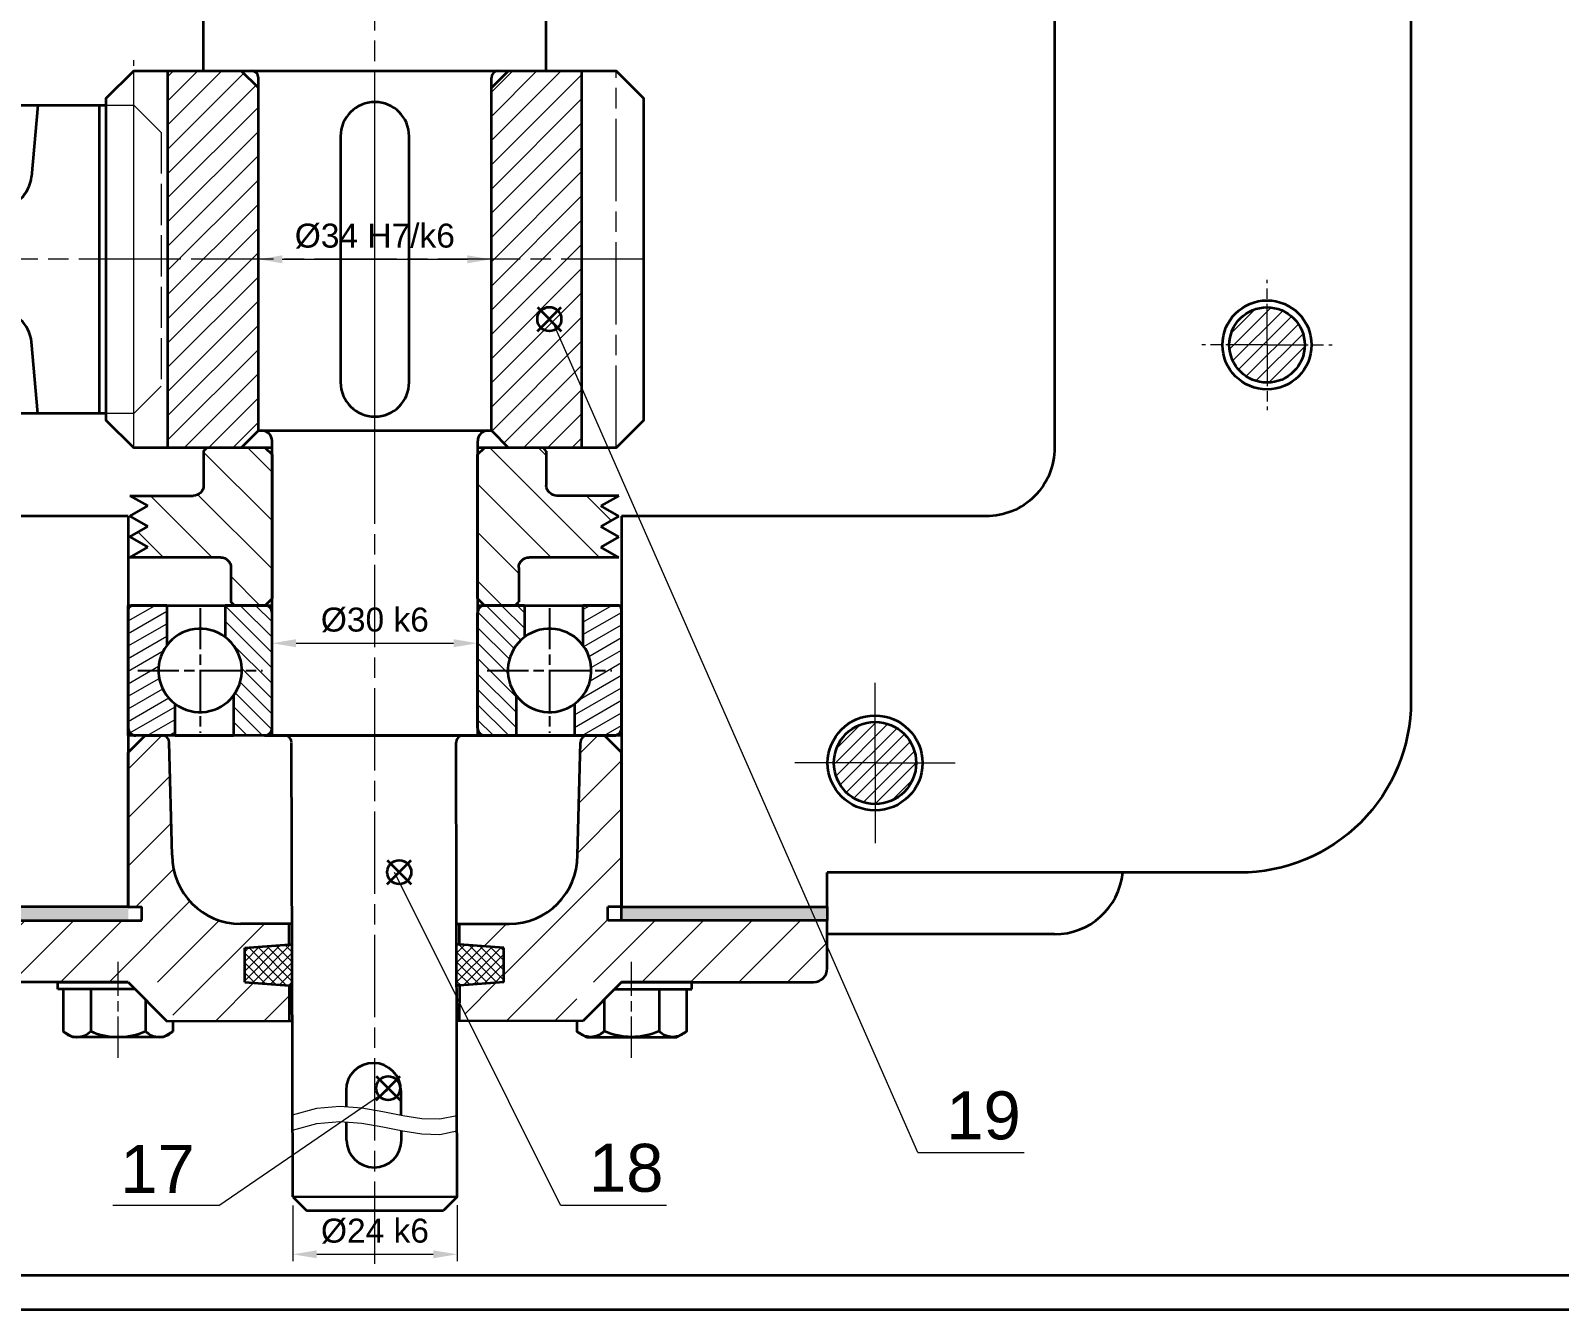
# Model space of a CAD drawing. Header units: millimetres. Extents: x 4028 to 8898, y 4975 to 5816.
# Drawn here: x 5820.7 to 6043.8, y 4974.9 to 5161.6 of the extents above; entities that cross this region are included whole.
import ezdxf

# ---------------------------------------------------------------- set-up
doc = ezdxf.new("R2010")
doc.units = ezdxf.units.MM
for name, pattern in [('AM_ISO02W050', [7.5, 6, -1.5]), ('AM_ISO08W050', [18, 12, -1.5, 3, -1.5]), ('AM_ISO08W050x2', [9, 6, -0.75, 1.5, -0.75])]:
    doc.linetypes.add(name, pattern=pattern)
doc.layers.get('0').update_dxf_attribs({"lineweight": 35})
for name, color, linetype, lineweight in [('AM_0', 7, 'Continuous', 35), ('AM_0N', 7, 'Continuous', 35), ('AM_12', 7, 'Continuous', 35), ('AM_3', 6, 'AM_ISO02W050', 13), ('AM_4', 3, 'Continuous', 13), ('AM_5', 3, 'Continuous', 13), ('AM_7', 4, 'AM_ISO08W050', 13), ('AM_7N', 4, 'AM_ISO08W050', 25), ('AM_8', 1, 'Continuous', 13), ('Dim', 2, 'Continuous', 9)]:
    doc.layers.add(name, color=color, linetype=linetype, lineweight=lineweight)
doc.styles.get("Standard").update_dxf_attribs({"font": 'arial.ttf'})
doc.dimstyles.new('AM_ISO$0', dxfattribs={"dimtxt": 3.5, "dimasz": 3.5, "dimexe": 1, "dimexo": 1.25, "dimgap": 1.5, "dimtad": 1, "dimtoh": 1, "dimdsep": 46, "dimtxsty": 'Standard', "dimcen": 0, "dimclrd": 256, "dimclre": 256, "dimclrt": 2, "dimadec": 0, "dimazin": 2, "dimtp": 0.1, "dimtm": 0.1, "dimtfac": 0.71, "dimtmove": 1, "dimatfit": 3, "dimfxl": 1, "dimlwd": -1, "dimlwe": -1, "dimarcsym": 2})
pattern_1 = [(45, (3886.0873, 2792.5584), (-0.70710678, 0.70710678), []), (135, (3886.0873, 2792.5584), (-0.70710678, -0.70710678), [])]
pattern_2 = [(225, (-3886.0873, -2885.365), (3.535534, -3.535534), [])]
pattern_3 = [(45, (0, 0), (-3.535534, 3.535534), [])]
pattern_4 = [(45, (0, 0), (-1.767767, 1.767767), [])]
pattern_5 = [(135, (0, 0), (-1.9091883, -1.9091883), [])]

# ---------------------------------------------------------------- blocks, each defined once
blk = doc.blocks.new('ol11')
at = {"layer": 'AM_8'}
h = blk.add_hatch(dxfattribs=at)
h.set_pattern_fill('ANSI31', color=256, scale=0.5, angle=-15, style=0)
h.set_pattern_definition([(120, (0, 0), (-1.374815, -0.79375), [])])
h.paths.add_polyline_path([(-90.12, -60.91, 0.414214), (-91.22, -59.81), (-108.52, -59.81, 0.414214), (-109.12, -60.41), (-109.12, -65.44), (-103.28, -65.44, -0.414214), (-94.75, -66.66), (-90.12, -66.66)])
h.paths.add_polyline_path([(-90.12, -124.97), (-94.75, -124.97, -0.414214), (-103.28, -126.18), (-109.12, -126.18), (-109.12, -131.21, 0.414214), (-108.52, -131.81), (-91.22, -131.81, 0.414214), (-90.12, -130.71)])
h = blk.add_hatch(dxfattribs=at)
h.set_pattern_fill('ANSI31', color=256, scale=0.5, angle=90, style=0)
h.set_pattern_definition([(225, (0, 0), (1.122532, -1.122532), [])])
h.paths.add_polyline_path([(-90.12, -111.91, 0.414214), (-91.22, -110.81), (-108.02, -110.81, 0.414214), (-109.12, -111.91), (-109.12, -117.66), (-104.49, -117.66, -0.414214), (-95.97, -116.44), (-90.12, -116.44)])
h.paths.add_polyline_path([(-90.12, -75.18), (-95.97, -75.18, -0.414214), (-104.49, -73.97), (-109.12, -73.97), (-109.12, -79.71, 0.414214), (-108.02, -80.81), (-91.22, -80.81, 0.414214), (-90.12, -79.71)])
at = {"layer": 'AM_0N'}
for p, q in [((-91.22, -59.81), (-108.52, -59.81)), ((-109.12, -60.41), (-109.12, -65.44)), ((-90.12, -66.66), (-90.12, -60.91)), ((-109.12, -65.44), (-103.28, -65.44)), ((-109.12, -73.97), (-109.12, -65.44)), ((-94.75, -66.66), (-90.12, -66.66)), ((-90.12, -75.18), (-90.12, -66.66)), ((-109.12, -73.97), (-109.12, -79.71)), ((-109.12, -73.97), (-104.49, -73.97)), ((-95.97, -75.18), (-90.12, -75.18)), ((-90.12, -79.71), (-90.12, -75.18)), ((-109.12, -80.81), (-109.12, -79.71)), ((-90.12, -80.81), (-90.12, -79.71)), ((-91.22, -80.81), (-108.02, -80.81)), ((-109.12, -111.91), (-109.12, -110.81)), ((-91.22, -110.81), (-108.02, -110.81)), ((-90.12, -111.91), (-90.12, -110.81)), ((-109.12, -111.91), (-109.12, -117.66)), ((-90.12, -111.91), (-90.12, -116.44)), ((-109.12, -117.66), (-104.49, -117.66)), ((-109.12, -126.18), (-109.12, -117.66)), ((-95.97, -116.44), (-90.12, -116.44)), ((-90.12, -124.97), (-90.12, -116.44)), ((-109.12, -126.18), (-109.12, -131.21)), ((-109.12, -126.18), (-103.28, -126.18)), ((-90.12, -124.97), (-94.75, -124.97)), ((-90.12, -124.97), (-90.12, -130.71)), ((-108.52, -131.81), (-91.22, -131.81))]:
    blk.add_line(p, q, dxfattribs=at)
for centre, radius, start, end in [((-108.52, -60.41), 0.6, 90, 180), ((-91.22, -60.91), 1.1, 0, 90), ((-99.62, -70.31), 6.09, 36.8699, 126.8699), ((-99.62, -70.31), 6.09, 126.8699, 216.8699), ((-99.62, -70.31), 6.09, 306.8699, 36.8699), ((-99.62, -70.31), 6.09, 216.8699, 306.8699), ((-108.02, -79.71), 1.1, 180, 270), ((-91.22, -79.71), 1.1, 270, 0), ((-108.02, -111.91), 1.1, 90, 180), ((-91.22, -111.91), 1.1, 0, 90), ((-99.62, -121.31), 6.09, 53.1301, 143.1301), ((-99.62, -121.31), 6.09, 143.1301, 233.1301), ((-99.62, -121.31), 6.09, 323.1301, 53.1301), ((-99.62, -121.31), 6.09, 233.1301, 323.1301), ((-108.52, -131.21), 0.6, 180, 270), ((-91.22, -130.71), 1.1, 270, 0)]:
    blk.add_arc(centre, radius, start, end, dxfattribs=at)
at = {"layer": 'AM_7N', "linetype": 'AM_ISO08W050x2'}
for p, q in [((-99.62, -79.4), (-99.62, -61.22)), ((-108.71, -70.31), (-90.53, -70.31)), ((-99.62, -130.4), (-99.62, -112.22)), ((-108.71, -121.31), (-90.53, -121.31))]:
    blk.add_line(p, q, dxfattribs=at)
blk = doc.blocks.new('oltruc2')
at = {"layer": 'AM_8', "rotation": 90}
blk.add_blockref('ol11', (1393.24, 2148.49), dxfattribs=at)
blk = doc.blocks.new('napo11')
at = {"layer": 'AM_8'}
h = blk.add_hatch(dxfattribs=at)
h.set_pattern_fill('_U', color=256, scale=5, angle=-135, style=0, pattern_type=0)
h.set_pattern_definition(pattern_2)
h.paths.add_polyline_path([(1965.87, 2142.32), (1972.37, 2142.82), (1972.37, 2145.85), (1965.28, 2145.85, -0.414214), (1955.28, 2155.85), (1954.87, 2172.37, 0.399662), (1953.87, 2173.32), (1951.37, 2173.32), (1948.87, 2170.82), (1948.87, 2148.32), (1950.87, 2148.32), (1950.87, 2146.32), (1918.87, 2146.32), (1918.87, 2139.32, 0.414214), (1920.87, 2137.32), (1938.59, 2137.32), (1938.59, 2137.32), (1956.19, 2137.32), (1956.19, 2136.32), (1955.39, 2136.32), (1955.39, 2131.66), (1972.38, 2131.71), (1972.37, 2136.82), (1965.87, 2137.31)])
h = blk.add_hatch(dxfattribs=at)
h.set_pattern_fill('_U', color=256, scale=5, angle=-135, style=0, pattern_type=0)
h.set_pattern_definition(pattern_2)
h.paths.add_polyline_path([(2050.87, 2142.62), (2049.24, 2146.32), (2018.87, 2146.32), (2018.87, 2148.32), (2020.87, 2148.32), (2020.87, 2170.82), (2018.37, 2173.32), (2015.87, 2173.32, 0.414214), (2014.87, 2172.32), (2014.46, 2155.85, -0.414181), (2004.46, 2145.85), (1997.21, 2145.85), (1997.21, 2142.82), (2003.71, 2142.32), (2003.71, 2137.31), (1997.21, 2136.82), (1997.2, 2134.39), (1998.54, 2131.7), (2014.34, 2131.66), (2014.34, 2136.32), (2013.54, 2136.32), (2013.54, 2137.32), (2031.14, 2137.32), (2048.87, 2137.32, 0.414214), (2050.87, 2139.32)])
for p, q in [((1951.37, 2173.32), (1948.87, 2170.82)), ((1951.37, 2173.32), (1953.87, 2173.32)), ((2018.37, 2173.32), (2015.87, 2173.32)), ((2018.37, 2173.32), (2020.87, 2170.82)), ((1955.28, 2155.85), (1954.87, 2172.32)), ((2014.46, 2155.85), (2014.87, 2172.32)), ((1948.87, 2148.32), (1948.87, 2170.82)), ((2020.87, 2148.32), (2020.87, 2170.82)), ((1948.87, 2148.32), (1950.87, 2148.32)), ((1950.87, 2146.32), (1950.87, 2148.32)), ((2020.87, 2148.32), (2018.87, 2148.32)), ((2018.87, 2146.32), (2018.87, 2148.32)), ((1918.87, 2139.32), (1918.87, 2146.32)), ((1918.87, 2146.32), (1950.87, 2146.32)), ((1972.78, 2145.85), (1965.28, 2145.85)), ((1972.37, 2142.82), (1972.37, 2145.85)), ((1996.78, 2145.85), (2004.46, 2145.85)), ((1997.21, 2142.82), (1997.21, 2145.85)), ((2050.87, 2146.32), (2018.87, 2146.32)), ((2050.87, 2139.32), (2050.87, 2146.32)), ((1965.87, 2142.32), (1972.37, 2142.82)), ((1965.87, 2137.31), (1965.87, 2142.32)), ((1972.37, 2142.82), (1972.79, 2142.82)), ((1997.21, 2142.82), (1996.79, 2142.82)), ((2003.71, 2142.32), (1997.21, 2142.82)), ((2003.71, 2137.31), (2003.71, 2142.32)), ((1948.87, 2137.32), (1920.87, 2137.32)), ((1948.87, 2137.32), (1954.52, 2131.66)), ((1965.87, 2137.31), (1972.37, 2136.82)), ((1972.37, 2136.82), (1972.38, 2131.71)), ((1972.37, 2136.82), (1972.8, 2136.82)), ((1997.21, 2136.82), (1996.77, 2136.82)), ((1997.21, 2136.82), (1997.19, 2131.71)), ((2003.71, 2137.31), (1997.21, 2136.82)), ((2020.87, 2137.32), (2015.21, 2131.66)), ((2020.87, 2137.32), (2048.87, 2137.32)), ((1954.52, 2131.66), (1972.81, 2131.71)), ((2015.21, 2131.66), (1996.82, 2131.71))]:
    blk.add_line(p, q)
for centre, radius, start, end in [((1953.87, 2172.32), 1, 0, 90), ((2015.87, 2172.32), 1, 90, 180), ((1965.28, 2155.85), 10, 180, 270), ((2004.46, 2155.85), 10, 270, 0), ((1920.87, 2139.32), 2, 180, 270), ((2048.87, 2139.32), 2, 270, 0)]:
    blk.add_arc(centre, radius, start, end)
blk = doc.blocks.new('truc1')
for p, q in [((2250.09, 2214.37), (2250.12, 2211.96)), ((2258.09, 2214.32), (2258.09, 2210.74)), ((2250.18, 2207.1), (2250.16, 2209.72)), ((2258.18, 2207.1), (2258.18, 2208.49)), ((2242.31, 2198.8), (2244.32, 2196.8)), ((2266.31, 2198.8), (2242.31, 2198.74)), ((2266.31, 2198.8), (2264.32, 2196.8)), ((2244.32, 2196.8), (2264.32, 2196.8))]:
    blk.add_line(p, q)
for centre, start, end in [((2254.09, 2214.34), 359.6356, 179.6356), ((2254.18, 2207.1), 180, 0)]:
    blk.add_arc(centre, 4, start, end)
at = {"layer": 'AM_0'}
for p, q in [((2229.3, 2363.12), (2229.3, 2373.12)), ((2279.3, 2363.12), (2279.3, 2373.12)), ((2229.3, 2363.12), (2279.3, 2363.12)), ((2236.3, 2363.12), (2272.3, 2363.12)), ((2237.3, 2310.62), (2237.3, 2362.12)), ((2271.3, 2310.62), (2271.3, 2362.12)), ((2237.3, 2310.62), (2271.3, 2310.62)), ((2239.3, 2310.62), (2269.3, 2310.62)), ((2254.15, 2310.62), (2254.44, 2310.62)), ((2239.3, 2275.62), (2239.3, 2309.12)), ((2269.3, 2275.62), (2269.3, 2309.12)), ((2239.3, 2266.12), (2239.3, 2275.62)), ((2269.3, 2266.12), (2269.3, 2275.62)), ((2239.3, 2266.12), (2269.3, 2266.12)), ((2242.26, 2217.51), (2242.14, 2265)), ((2266.26, 2217.44), (2266.15, 2265.12)), ((2242.31, 2198.8), (2242.26, 2217.52)), ((2266.31, 2198.8), (2266.26, 2217.44))]:
    blk.add_line(p, q, dxfattribs=at)
for points in [[(2249.3, 2353.57), (2249.3, 2342.61)], [(2259.3, 2342.61), (2259.3, 2353.57)], [(2249.3, 2342.61), (2249.3, 2317.67)], [(2259.3, 2317.67), (2259.3, 2342.61)]]:
    blk.add_lwpolyline(points, dxfattribs=at)
for centre, radius, start, end in [((2236.3, 2362.12), 1, 0, 90), ((2272.3, 2362.12), 1, 90, 180), ((2254.3, 2353.57), 5, 0, 180), ((2254.3, 2317.67), 5, 180, 0), ((2237.8, 2309.12), 1.5, 0, 90), ((2270.8, 2309.12), 1.5, 90, 180), ((2241.15, 2265.12), 1, 0, 90), ((2267.15, 2265.12), 1, 90, 180)]:
    blk.add_arc(centre, radius, start, end, dxfattribs=at)
at = {"layer": 'AM_4'}
for points in [[(2242.28, 2210.76), (2245.81, 2211.75), (2249.18, 2212.03), (2252.4, 2211.8), (2255.48, 2211.28), (2258.4, 2210.69), (2261.17, 2210.25), (2263.8, 2210.17), (2266.28, 2210.68)], [(2242.28, 2208.52), (2245.81, 2209.51), (2249.18, 2209.79), (2252.4, 2209.56), (2255.48, 2209.04), (2258.4, 2208.45), (2261.17, 2208.01), (2263.8, 2207.93), (2266.28, 2208.44)]]:
    blk.add_lwpolyline(points, dxfattribs=at)
at = {"layer": 'AM_7'}
blk.add_line((2254.3, 2189.03), (2254.3, 2486.62), dxfattribs=at)
blk = doc.blocks.new('bac33')
at = {"layer": 'AM_8'}
h = blk.add_hatch(dxfattribs=at)
h.set_pattern_fill('_U', color=256, scale=5, angle=45, style=0, pattern_type=0)
h.set_pattern_definition(pattern_3)
edge = h.paths.add_edge_path()
edge.add_line((1198.79, 2553.86), (1194.72, 2553.85))
edge.add_line((1194.72, 2553.85), (1190.28, 2553.85))
edge.add_line((1190.28, 2553.85), (1189.79, 2554.35))
edge.add_line((1189.79, 2554.35), (1189.79, 2559.35))
edge.add_arc((1188.29, 2559.35), 1.5, 360, 450)
edge.add_line((1188.29, 2560.85), (1179.04, 2560.85))
edge.add_line((1179.04, 2560.85), (1181.64, 2562.35))
edge.add_line((1181.64, 2562.35), (1179.04, 2563.85))
edge.add_line((1179.04, 2563.85), (1181.64, 2565.35))
edge.add_line((1181.64, 2565.35), (1179.04, 2566.85))
edge.add_line((1179.04, 2566.85), (1181.64, 2568.35))
edge.add_line((1181.64, 2568.35), (1179.04, 2569.85))
edge.add_line((1179.04, 2569.85), (1192.29, 2569.85))
edge.add_arc((1192.29, 2571.35), 1.5, 270, 360)
edge.add_line((1193.79, 2571.35), (1193.79, 2576.35))
edge.add_line((1193.79, 2576.35), (1194.29, 2576.85))
edge.add_line((1194.29, 2576.85), (1196.54, 2576.85))
edge.add_line((1196.54, 2576.85), (1198.69, 2576.85))
edge.add_line((1198.69, 2576.85), (1198.79, 2576.85))
edge.add_line((1198.79, 2576.85), (1199.79, 2575.85))
edge.add_line((1199.79, 2575.85), (1199.79, 2554.86))
edge.add_line((1199.79, 2554.86), (1198.79, 2553.86))
h = blk.add_hatch(dxfattribs=at)
h.set_pattern_fill('_U', color=256, scale=5, angle=45, style=0, pattern_type=0)
h.set_pattern_definition(pattern_3)
edge = h.paths.add_edge_path()
edge.add_line((1230.79, 2576.85), (1235.29, 2576.85))
edge.add_line((1235.29, 2576.85), (1235.79, 2576.35))
edge.add_line((1235.79, 2576.35), (1235.79, 2571.35))
edge.add_arc((1237.29, 2571.35), 1.5, 180, 270)
edge.add_line((1237.29, 2569.85), (1250.39, 2569.85))
edge.add_line((1250.39, 2569.85), (1247.79, 2568.35))
edge.add_line((1247.79, 2568.35), (1250.39, 2566.85))
edge.add_line((1250.39, 2566.85), (1247.79, 2565.35))
edge.add_line((1247.79, 2565.35), (1250.39, 2563.85))
edge.add_line((1250.39, 2563.85), (1247.79, 2562.35))
edge.add_line((1247.79, 2562.35), (1250.39, 2560.85))
edge.add_line((1250.39, 2560.85), (1241.35, 2560.85))
edge.add_arc((1241.37, 2559.29), 1.56, 90.8951, 177.8385)
edge.add_line((1239.81, 2559.35), (1239.81, 2554.35))
edge.add_line((1239.81, 2554.35), (1239.38, 2553.85))
edge.add_line((1239.38, 2553.85), (1234.91, 2553.85))
edge.add_line((1234.91, 2553.85), (1230.79, 2553.85))
edge.add_line((1230.79, 2553.85), (1229.79, 2554.85))
edge.add_line((1229.79, 2554.85), (1229.79, 2575.85))
edge.add_line((1229.79, 2575.85), (1230.79, 2576.85))
for p, q in [((1194.29, 2576.85), (1193.79, 2576.35)), ((1193.79, 2571.35), (1193.79, 2576.35)), ((1198.79, 2576.85), (1194.29, 2576.85)), ((1199.79, 2575.85), (1198.79, 2576.85)), ((1199.79, 2575.84), (1199.79, 2575.85)), ((1199.79, 2554.86), (1199.79, 2575.84)), ((1229.79, 2575.85), (1230.79, 2576.85)), ((1229.79, 2554.85), (1229.79, 2575.85)), ((1229.79, 2575.85), (1229.79, 2554.85)), ((1235.29, 2576.85), (1235.79, 2576.35)), ((1235.79, 2571.35), (1235.79, 2576.35)), ((1192.29, 2569.85), (1179.04, 2569.85)), ((1179.04, 2569.85), (1181.64, 2568.35)), ((1179.04, 2566.85), (1181.64, 2568.35)), ((1250.39, 2569.85), (1237.29, 2569.85)), ((1250.39, 2569.85), (1247.79, 2568.35)), ((1250.39, 2566.85), (1247.79, 2568.35)), ((1179.04, 2566.85), (1181.64, 2565.35)), ((1250.39, 2566.85), (1247.79, 2565.35)), ((1179.04, 2563.85), (1181.64, 2565.35)), ((1179.04, 2563.85), (1181.64, 2562.35)), ((1250.39, 2563.85), (1247.79, 2565.35)), ((1250.39, 2563.85), (1247.79, 2562.35)), ((1179.04, 2560.85), (1181.64, 2562.35)), ((1250.39, 2560.85), (1247.79, 2562.35)), ((1179.04, 2560.85), (1188.29, 2560.85)), ((1189.79, 2554.35), (1189.79, 2559.35)), ((1239.81, 2554.35), (1239.81, 2559.35)), ((1250.39, 2560.85), (1241.35, 2560.85)), ((1198.79, 2553.86), (1199.79, 2554.86)), ((1229.79, 2554.85), (1230.79, 2553.85)), ((1189.79, 2554.35), (1190.29, 2553.85)), ((1198.79, 2553.86), (1190.29, 2553.85)), ((1239.38, 2553.85), (1230.79, 2553.85)), ((1239.81, 2554.35), (1239.38, 2553.85))]:
    blk.add_line(p, q)
for centre, radius, start, end in [((1192.29, 2571.35), 1.5, 270, 0), ((1237.29, 2571.35), 1.5, 180, 270), ((1188.29, 2559.35), 1.5, 0, 90), ((1241.37, 2559.29), 1.56, 90.8951, 177.8385)]:
    blk.add_arc(centre, radius, start, end)
at = {"layer": 'AM_0N'}
blk.add_line((1235.29, 2576.85), (1230.79, 2576.85), dxfattribs=at)
blk = doc.blocks.new('camcham12')
at = {"layer": 'AM_8'}
h = blk.add_hatch(dxfattribs=at)
h.set_pattern_fill('_U', color=256, scale=2.7, angle=135, style=0, pattern_type=0)
h.set_pattern_definition(pattern_5)
edge = h.paths.add_edge_path()
edge.add_arc((1805.2, 2310.12), 2, 185, 270)
edge.add_line((1805.2, 2308.12), (1811.37, 2308.12))
edge.add_line((1811.37, 2308.12), (1813.87, 2310.62))
edge.add_line((1813.87, 2310.62), (1813.87, 2360.62))
edge.add_line((1813.87, 2360.62), (1811.37, 2363.12))
edge.add_line((1811.37, 2363.12), (1805.2, 2363.12))
edge.add_arc((1805.2, 2361.12), 2, 90, 175)
edge.add_line((1803.21, 2361.3), (1802.02, 2347.69))
edge.add_arc((1797.04, 2348.12), 5, 270, 355, ccw=False)
edge.add_line((1797.04, 2343.12), (1778.5, 2343.12))
edge.add_line((1778.5, 2343.12), (1778.5, 2328.12))
edge.add_line((1778.5, 2328.12), (1797.04, 2328.12))
edge.add_arc((1797.04, 2323.12), 5, 5, 90, ccw=False)
edge.add_line((1802.02, 2323.56), (1803.21, 2309.95))
h = blk.add_hatch(dxfattribs=at)
h.set_pattern_fill('_U', color=256, scale=2.7, angle=135, style=0, pattern_type=0)
h.set_pattern_definition(pattern_5)
edge = h.paths.add_edge_path()
edge.add_arc((1864.53, 2310.12), 2, 270, 355)
edge.add_line((1866.53, 2309.95), (1867.72, 2323.56))
edge.add_arc((1872.7, 2323.12), 5, 90, 175, ccw=False)
edge.add_line((1872.7, 2328.12), (1891.24, 2328.12))
edge.add_line((1891.24, 2328.12), (1891.24, 2343.12))
edge.add_line((1891.24, 2343.12), (1872.7, 2343.12))
edge.add_arc((1872.7, 2348.12), 5, 185, 270, ccw=False)
edge.add_line((1867.72, 2347.69), (1866.37, 2363.12))
edge.add_line((1866.37, 2363.12), (1858.37, 2363.12))
edge.add_line((1858.37, 2363.12), (1855.87, 2360.62))
edge.add_line((1855.87, 2360.62), (1855.87, 2310.62))
edge.add_line((1855.87, 2310.62), (1858.37, 2308.12))
edge.add_line((1858.37, 2308.12), (1864.53, 2308.12))
h = blk.add_hatch(dxfattribs=at)
h.set_pattern_fill('_U', color=256, scale=2.5, angle=45, style=0, pattern_type=0)
h.set_pattern_definition(pattern_4)
h.paths.add_polyline_path([(1965.37, 2363.12), (1954.67, 2363.12), (1954.67, 2308.12), (1965.37, 2308.12), (1967.87, 2310.62), (1967.87, 2360.62)])
h = blk.add_hatch(dxfattribs=at)
h.set_pattern_fill('_U', color=256, scale=2.5, angle=45, style=0, pattern_type=0)
h.set_pattern_definition(pattern_4)
h.paths.add_polyline_path([(2004.37, 2363.12), (2001.87, 2360.62), (2001.87, 2310.62), (2004.37, 2308.12), (2015.07, 2308.12), (2015.07, 2363.12)])
for p, q in [((1864.53, 2363.12), (1805.2, 2363.12)), ((1813.87, 2360.62), (1811.37, 2363.12)), ((1855.87, 2360.62), (1858.37, 2363.12)), ((1954.67, 2308.12), (1954.67, 2363.12)), ((1967.87, 2360.62), (1965.37, 2363.12)), ((2001.87, 2360.62), (2004.37, 2363.12)), ((2015.07, 2308.12), (2015.07, 2363.12)), ((1802.02, 2347.69), (1803.21, 2361.3)), ((1813.87, 2310.62), (1813.87, 2360.62)), ((1855.87, 2310.62), (1855.87, 2360.62)), ((1867.72, 2347.69), (1866.53, 2361.3)), ((1967.87, 2310.62), (1967.87, 2360.62)), ((2001.87, 2310.62), (2001.87, 2360.62)), ((1935.67, 2358.12), (1934.75, 2347.69)), ((1944.67, 2313.12), (1944.67, 2358.12)), ((1716.07, 2354.12), (1767.15, 2354.12)), ((1767.14, 2343.12), (1797.04, 2343.12)), ((1778.5, 2328.12), (1778.5, 2343.12)), ((1929.77, 2343.12), (1872.7, 2343.12)), ((1891.24, 2328.12), (1891.24, 2343.12)), ((1911.24, 2328.12), (1911.24, 2343.12)), ((1766.23, 2328.12), (1797.04, 2328.12)), ((1929.77, 2328.12), (1872.7, 2328.12)), ((1802.02, 2323.56), (1803.21, 2309.95)), ((1867.72, 2323.56), (1866.53, 2309.95)), ((1935.67, 2313.12), (1934.75, 2323.56)), ((1716.07, 2317.12), (1762.88, 2317.12)), ((1813.87, 2310.62), (1811.37, 2308.12)), ((1855.87, 2310.62), (1858.37, 2308.12)), ((1967.87, 2310.62), (1965.37, 2308.12)), ((2001.87, 2310.62), (2004.37, 2308.12)), ((1817.37, 2308.12), (1805.2, 2308.12)), ((1864.53, 2308.12), (1852.37, 2308.12))]:
    blk.add_line(p, q)
for points in [[(1969.87, 2308.12), (1949.67, 2308.12), (1945.67, 2312.12), (1945.67, 2359.12), (1949.67, 2363.12), (2020.07, 2363.12), (2024.07, 2359.12), (2024.07, 2312.12), (2020.07, 2308.12), (1999.87, 2308.12)], [(1802.93, 2313.12), (1720.07, 2313.12), (1716.07, 2317.12), (1716.07, 2354.12), (1720.07, 2358.12), (1802.93, 2358.12)], [(1866.8, 2358.12), (1945.67, 2358.12)], [(1945.67, 2313.12), (1866.8, 2313.12)]]:
    blk.add_lwpolyline(points)
for centre, radius, start, end in [((1805.2, 2361.12), 2, 90, 175), ((1864.53, 2361.12), 2, 5, 90), ((1797.04, 2348.12), 5, 270, 355), ((1872.7, 2348.12), 5, 185, 270), ((1929.77, 2348.12), 5, 270, 355), ((1797.04, 2323.12), 5, 5, 90), ((1872.7, 2323.12), 5, 90, 175), ((1929.77, 2323.12), 5, 5, 90), ((1805.2, 2310.12), 2, 185, 270), ((1864.53, 2310.12), 2, 270, 355)]:
    blk.add_arc(centre, radius, start, end)
at = {"layer": 'AM_3'}
blk.add_lwpolyline([(1945.67, 2358.12), (1949.67, 2358.12), (1953.67, 2354.12), (1953.67, 2317.12), (1949.67, 2313.12), (1945.67, 2313.12)], dxfattribs=at)
at = {"layer": 'AM_4'}
for p, q in [((1745.64, 2354.12), (1739.78, 2317.12)), ((1747, 2354.12), (1741.36, 2317.12)), ((1748.48, 2354.12), (1742.88, 2317.12))]:
    blk.add_line(p, q, dxfattribs=at)
blk.add_lwpolyline([(1761.34, 2313.12), (1764.91, 2322.36), (1766.73, 2330.32), (1767.31, 2337.13), (1767.16, 2342.9), (1766.78, 2347.76), (1766.68, 2351.84), (1767.38, 2355.25), (1769.37, 2358.12)], dxfattribs=at)
at = {"layer": 'AM_7'}
for p, q in [((1834.87, 2308.12), (1834.87, 2363.12)), ((1949.67, 2309.83), (1949.67, 2364.68)), ((1949.67, 2308.12), (1949.67, 2363.12)), ((1984.87, 2308.12), (1984.87, 2363.12)), ((2020.07, 2308.12), (2020.07, 2363.12)), ((1720.07, 2313.12), (1720.07, 2358.12)), ((1768.5, 2328.12), (1768.5, 2343.12)), ((1901.24, 2328.12), (1901.24, 2343.12)), ((1953.67, 2335.62), (1716.07, 2335.62)), ((2024.07, 2335.62), (1945.67, 2335.62))]:
    blk.add_line(p, q, dxfattribs=at)
blk = doc.blocks.new('daubulong1012231234')
for p, q in [((1543.84, 2565.53), (1542.43, 2564.71)), ((1542.43, 2563.18), (1542.43, 2564.71)), ((1543.84, 2565.53), (1557.02, 2565.53)), ((1543.84, 2565.53), (1557.02, 2565.53)), ((1546.43, 2560.05), (1546.43, 2564.67)), ((1554.43, 2558.53), (1554.43, 2564.67)), ((1557.02, 2565.53), (1558.43, 2564.71)), ((1558.43, 2558.53), (1558.43, 2564.71)), ((1558.43, 2559.34), (1558.43, 2564.71)), ((1547.96, 2558.53), (1558.43, 2558.53)), ((1547.96, 2558.53), (1559.23, 2558.53)), ((1559.23, 2557.53), (1548.96, 2557.53)), ((1559.23, 2558.53), (1559.23, 2557.53))]:
    blk.add_line(p, q)
for centre, radius, start, end in [((1544.43, 2562.76), 2.76, 43.5679, 136.4321), ((1550.43, 2555.77), 9.75, 65.7907, 114.2093), ((1556.43, 2562.76), 2.76, 43.5679, 136.4321)]:
    blk.add_arc(centre, radius, start, end)
at = {"layer": 'AM_7', "linetype": 'AM_ISO08W050x2'}
blk.add_line((1550.43, 2568.53), (1550.43, 2554.53), dxfattribs=at)
blk = doc.blocks.new('*S87')
at = {"layer": 'AM_12', "color": 4}
for p, q in [((1985.05, 2322.93), (1988.55, 2326.43)), ((1985.05, 2326.43), (1988.55, 2322.93))]:
    blk.add_line(p, q, dxfattribs=at)
blk.add_circle((1986.8, 2324.68), 1.75, dxfattribs=at)
blk = doc.blocks.new('*S88')
at = {"layer": 'AM_12', "color": 4}
for p, q in [((1986.68, 2354.44), (1990.18, 2357.94)), ((1986.68, 2357.94), (1990.18, 2354.44))]:
    blk.add_line(p, q, dxfattribs=at)
blk.add_circle((1988.43, 2356.19), 1.75, dxfattribs=at)
blk = doc.blocks.new('*S89')
at = {"layer": 'AM_12', "color": 4}
for p, q in [((2008.58, 2435.15), (2012.08, 2438.65)), ((2008.58, 2438.65), (2012.08, 2435.15))]:
    blk.add_line(p, q, dxfattribs=at)
blk.add_circle((2010.33, 2436.9), 1.75, dxfattribs=at)
blk = doc.blocks.new('*S123')
at = {"layer": 'AM_5', "linetype": 'Continuous'}
blk.add_line((1983.82, 2322.41), (1986.7, 2324.38), dxfattribs=at)
at = {"layer": 'AM_5'}
for q in [(1983.82, 2322.41), (1946.64, 2307.55)]:
    blk.add_line((1962.12, 2307.55), q, dxfattribs=at)
at = {"layer": 'AM_5', "color": 30, "insert": (1953.15, 2309.39), "char_height": 7, "attachment_point": 8}
blk.add_mtext('17', dxfattribs=at)
blk = doc.blocks.new('*S124')
at = {"layer": 'AM_5', "linetype": 'Continuous'}
blk.add_line((1989.32, 2353), (1987.75, 2356.13), dxfattribs=at)
at = {"layer": 'AM_5'}
for q in [(1989.32, 2353), (2027.45, 2307.61)]:
    blk.add_line((2011.97, 2307.61), q, dxfattribs=at)
at = {"layer": 'AM_5', "color": 30, "insert": (2021.55, 2309.45), "char_height": 7, "attachment_point": 8}
blk.add_mtext('18', dxfattribs=at)
blk = doc.blocks.new('*S125')
at = {"layer": 'AM_5', "linetype": 'Continuous'}
blk.add_line((2012.21, 2433.38), (2010.81, 2436.59), dxfattribs=at)
at = {"layer": 'AM_5'}
for q in [(2012.21, 2433.38), (2079.61, 2315.26)]:
    blk.add_line((2064.13, 2315.26), q, dxfattribs=at)
at = {"layer": 'AM_5', "color": 30, "insert": (2073.7, 2317.1), "char_height": 7, "attachment_point": 8}
blk.add_mtext('19', dxfattribs=at)
blk = doc.blocks.new('*D162')
at = {"layer": 'Defpoints', "color": 0, "transparency": 16777216}
for p in [(5853.95, 5128.18), (5887.95, 5128.18), (5887.95, 5128.18)]:
    blk.add_point(p, dxfattribs=at)
at = {"layer": 'Dim', "linetype": 'ByBlock', "transparency": 16777216}
for p, q in [((5853.95, 5129.43), (5853.95, 5129.18)), ((5857.45, 5128.18), (5884.45, 5128.18)), ((5887.95, 5129.43), (5887.95, 5129.18))]:
    blk.add_line(p, q, dxfattribs=at)
at = {"layer": 'Dim', "transparency": 16777216}
for points in [[(5857.45, 5128.76), (5857.45, 5127.6), (5853.95, 5128.18)], [(5884.45, 5128.76), (5884.45, 5127.6), (5887.95, 5128.18)]]:
    blk.add_solid(points, dxfattribs=at)
at = {"layer": 'Dim', "color": 2, "transparency": 16777216, "insert": (5870.95, 5131.57), "char_height": 3.5, "attachment_point": 5}
blk.add_mtext('%%c34{}{\\C2; H7/k6}', dxfattribs=at)
blk = doc.blocks.new('*D163')
at = {"layer": 'Defpoints', "color": 0, "transparency": 16777216}
for p in [(5885.95, 5072.15), (5855.95, 5068.18), (5885.95, 5068.18)]:
    blk.add_point(p, dxfattribs=at)
at = {"layer": 'Dim', "linetype": 'ByBlock', "transparency": 16777216}
for p, q in [((5855.95, 5069.43), (5855.95, 5073.15)), ((5859.45, 5072.15), (5882.45, 5072.15)), ((5885.95, 5069.43), (5885.95, 5073.15))]:
    blk.add_line(p, q, dxfattribs=at)
at = {"layer": 'Dim', "transparency": 16777216}
for points in [[(5859.45, 5072.74), (5859.45, 5071.57), (5855.95, 5072.15)], [(5882.45, 5072.74), (5882.45, 5071.57), (5885.95, 5072.15)]]:
    blk.add_solid(points, dxfattribs=at)
at = {"layer": 'Dim', "color": 2, "transparency": 16777216, "insert": (5870.95, 5075.54), "char_height": 3.5, "attachment_point": 5}
blk.add_mtext('%%c30{}{\\C2; k6}', dxfattribs=at)
blk = doc.blocks.new('*D164')
at = {"layer": 'Defpoints', "color": 0, "transparency": 16777216}
for p in [(5858.97, 4991.36), (5882.97, 4991.42), (5882.97, 4982.98)]:
    blk.add_point(p, dxfattribs=at)
at = {"layer": 'Dim', "linetype": 'ByBlock', "transparency": 16777216}
for p, q in [((5858.97, 4990.11), (5858.97, 4981.98)), ((5882.97, 4990.17), (5882.97, 4981.98)), ((5862.47, 4982.98), (5879.47, 4982.98))]:
    blk.add_line(p, q, dxfattribs=at)
at = {"layer": 'Dim', "transparency": 16777216}
for points in [[(5862.47, 4983.56), (5862.47, 4982.4), (5858.97, 4982.98)], [(5879.47, 4983.56), (5879.47, 4982.4), (5882.97, 4982.98)]]:
    blk.add_solid(points, dxfattribs=at)
at = {"layer": 'Dim', "color": 2, "transparency": 16777216, "insert": (5870.97, 4986.37), "char_height": 3.5, "attachment_point": 5}
blk.add_mtext('%%c24{}{\\C2; k6}', dxfattribs=at)

msp = doc.modelspace()

# ---------------------------------------------------------------- hatches: boundary and pattern name
h = msp.add_hatch(color=1)
h.paths.add_polyline_path([(5790.954, 5031.681), (5760.954, 5031.681), (5760.954, 5033.681), (5790.954, 5033.681)])
h.paths.add_polyline_path([(5834.954, 5031.681), (5804.954, 5031.681), (5804.954, 5033.681), (5834.954, 5033.681)])
h.paths.add_polyline_path([(5936.954, 5031.681), (5906.954, 5031.681), (5906.954, 5033.681), (5936.954, 5033.681)])
at = {"layer": 'AM_8'}
h = msp.add_hatch(dxfattribs=at)
h.set_pattern_fill('_U', color=256, scale=1.5, angle=45, style=0, pattern_type=0)
h.set_pattern_definition([(45, (3881.0873, 2792.5584), (-1.0606602, 1.0606602), [])])
edge = h.paths.add_edge_path()
edge.add_arc((6001.154, 5115.681), 5.5, 371.45916, 588.06403)
edge.add_arc((6001.154, 5115.681), 5.5, 228.06403, 371.45916)
h = msp.add_hatch(dxfattribs=at)
h.set_pattern_fill('_U', color=256, scale=1.384615, angle=45, style=0, pattern_type=0)
h.set_pattern_definition([(45, (3906.8463, 2966.5678), (-0.9790709, 0.9790709), [])])
edge = h.paths.add_edge_path()
edge.add_arc((5943.954, 5054.681), 6, 404.2866, 708.54084, ccw=False)
edge.add_arc((5943.954, 5054.681), 6, 348.54084, 404.2866, ccw=False)
h = msp.add_hatch(dxfattribs=at)
h.set_pattern_fill('_U', color=256, angle=45, style=0, double=1, pattern_type=0)
h.set_pattern_definition(pattern_1)
h.paths.add_polyline_path([(5851.954, 5022.677), (5858.468, 5022.181), (5858.889, 5022.182), (5858.864, 5028.182), (5858.468, 5028.181), (5851.954, 5027.685)])
h = msp.add_hatch(dxfattribs=at)
h.set_pattern_fill('_U', color=256, angle=45, style=0, double=1, pattern_type=0)
h.set_pattern_definition(pattern_1)
h.paths.add_polyline_path([(5889.795, 5027.685), (5883.295, 5028.181), (5882.876, 5028.182), (5882.891, 5022.182), (5883.295, 5022.181), (5889.795, 5022.677)])

# ---------------------------------------------------------------- linework, layer by layer
for p, q in [((5834.954, 5090.681), (5834.954, 5033.681)), ((5906.954, 5090.681), (5906.954, 5033.681)), ((5936.954, 5033.681), (5936.954, 5038.681)), ((5834.954, 5033.681), (5804.954, 5033.681)), ((5906.954, 5033.681), (5936.954, 5033.681)), ((5970.154, 5029.681), (5936.954, 5029.681))]:
    msp.add_line(p, q)
for points in [[(5296.848, 4974.94), (6485.848, 4974.94), (6485.848, 5815.94), (5296.848, 5815.94)], [(5316.848, 4979.94), (6480.848, 4979.94), (6480.848, 5810.94), (5316.848, 5810.94)], [(5906.954, 5033.681), (5936.954, 5033.681), (5936.954, 5031.681), (5906.954, 5031.681)]]:
    msp.add_lwpolyline(points, close=True)
for points in [[(5936.954, 5292.681), (5997.154, 5292.681, -0.4142136), (6022.154, 5267.681), (6022.154, 5063.681, -0.4142136), (5997.154, 5038.681), (5936.954, 5038.681)], [(5906.954, 5240.681), (5960.154, 5240.681, -0.4142136), (5970.154, 5230.681), (5970.154, 5100.681, -0.4142136), (5960.154, 5090.681), (5906.954, 5090.681)]]:
    msp.add_lwpolyline(points, format="xyb")
for points in [[(5834.954, 5090.681), (5760.954, 5090.681)], [(5885.954, 5077.681), (5906.954, 5077.681), (5906.954, 5058.681), (5834.954, 5058.681), (5834.954, 5077.681), (5855.954, 5077.681)]]:
    msp.add_lwpolyline(points)
for centre, radius in [((6001.154, 5115.681), 6.5), ((6001.154, 5115.681), 5.5), ((5943.954, 5054.681), 6.923), ((5943.954, 5054.681), 6)]:
    msp.add_circle(centre, radius)
msp.add_arc((5970.154, 5039.681), 10, 270, 354.26083)
at = {"layer": 'AM_7', "linetype": 'AM_ISO08W050x2'}
for q in [(6001.154, 5125.181), (5991.654, 5115.681), (6001.154, 5106.181), (6010.654, 5115.681)]:
    msp.add_line((6001.154, 5115.681), q, dxfattribs=at)
at = {"layer": 'AM_7'}
for q in [(5943.954, 5066.379), (5932.257, 5054.681), (5955.651, 5054.681), (5943.954, 5042.984)]:
    msp.add_line((5943.954, 5054.681), q, dxfattribs=at)

# ---------------------------------------------------------------- block references
for name, p in [('truc1', (3616.659, 2792.558)), ('camcham12', (3886.087, 2792.558)), ('napo11', (3886.087, 2885.365))]:
    msp.add_blockref(name, p)
at = {"xscale": -1, "rotation": 180}
for name, p in [('bac33', (4656.164, 7654.533)), ('daubulong1012231234', (4357.998, 7580.207))]:
    msp.add_blockref(name, p, dxfattribs=at)
at = {"rotation": 180}
msp.add_blockref('daubulong1012231234', (7383.91, 7580.207), dxfattribs=at)
at = {"layer": 'AM_0', "rotation": 180.0000000000004}
msp.add_blockref('oltruc2', (7360.007, 7117.054), dxfattribs=at)
at = {"layer": 'AM_12'}
for name in ['*S89', '*S88', '*S87']:
    msp.add_blockref(name, (3886.087, 2682.558), dxfattribs=at)
at = {"layer": 'AM_5'}
for name in ['*S125', '*S124', '*S123']:
    msp.add_blockref(name, (3886.087, 2682.558), dxfattribs=at)

# ---------------------------------------------------------------- dimensions: what is measured, and where the dimension line sits
at = {"layer": 'Dim'}
for base, p1, p2, text, override, picture, middle in [((5887.954, 5128.181), (5853.954, 5128.181), (5887.954, 5128.181), '%%c<>{}{\\C2; H7/k6}', {"dimtdec": 3}, '*D162', (5870.954, 5131.566)), ((5885.954, 5072.152), (5855.954, 5068.181), (5885.954, 5068.181), '%%c<>{}{\\C2; k6}', {"dimtp": 0.1, "dimtm": 0.1, "dimtdec": 3, "dimtzin": 8}, '*D163', (5870.954, 5075.537)), ((5882.968, 4982.981), (5858.968, 4991.357), (5882.968, 4991.419), '%%c<>{}{\\C2; k6}', {"dimtp": 0.1, "dimtm": 0.1, "dimtdec": 3, "dimtzin": 8}, '*D164', (5870.968, 4986.366))]:
    dim = msp.add_linear_dim(base=base, p1=p1, p2=p2, text=text, dimstyle='AM_ISO$0', override=override, dxfattribs=at)
    dim.commit()
    dim.dimension.update_dxf_attribs({"geometry": picture, "text_midpoint": middle})

doc.saveas('drawing.dxf')
